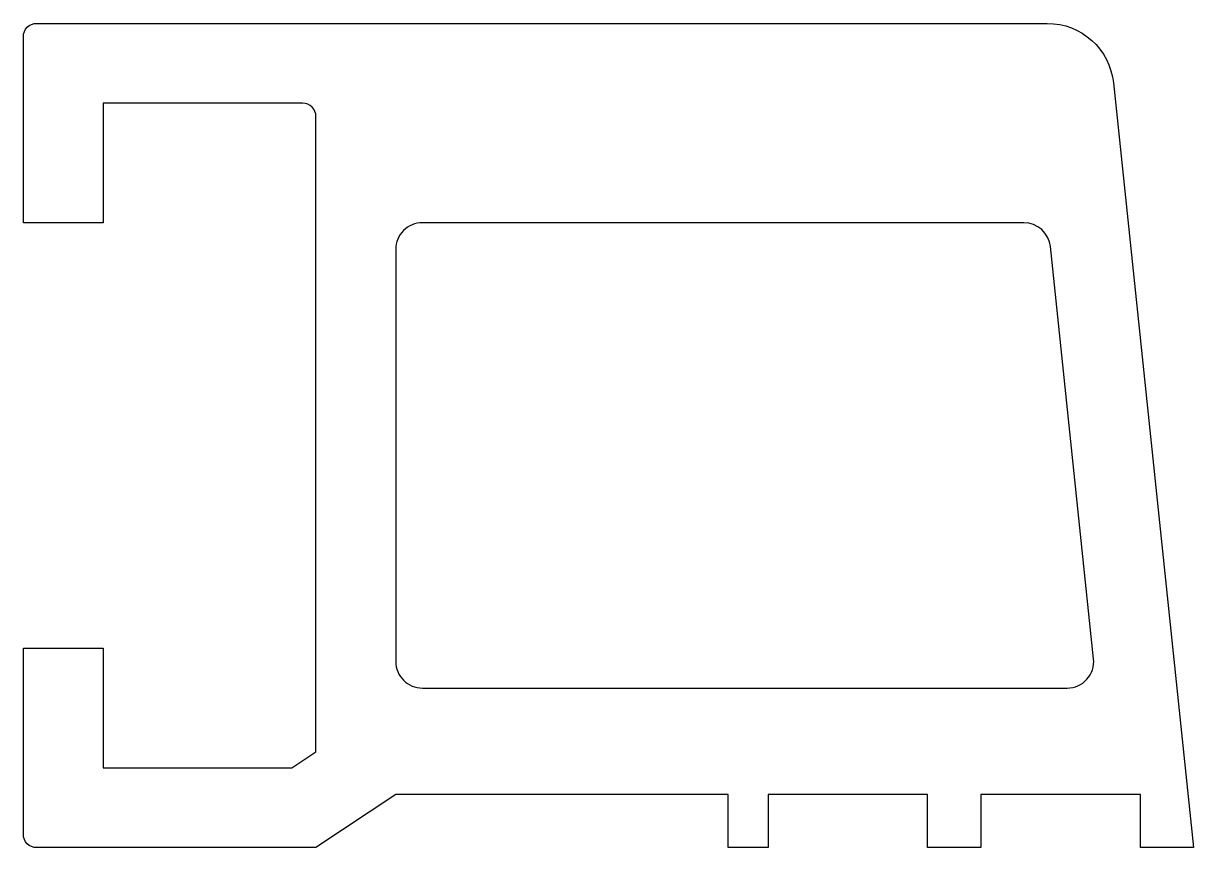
# Model space of a CAD drawing. Extents: x 151.7 to 195.7, y 213 to 244.
import ezdxf

# ---------------------------------------------------------------- set-up
doc = ezdxf.new("R2010")
doc.units = 0
doc.layers.get('0').update_dxf_attribs({"linetype": 'CONTINUOUS'})

msp = doc.modelspace()

# ---------------------------------------------------------------- linework, layer by layer
for points in [[(151.72, 213.453), (151.72, 220.453), (154.72, 220.453), (154.72, 215.953), (161.812, 215.953), (162.72, 216.558), (162.72, 240.453, 0.414214), (162.22, 240.953), (154.72, 240.953), (154.72, 236.453), (151.72, 236.453), (151.72, 243.453, -0.414214), (152.22, 243.953), (190.22, 243.953, -0.383955), (192.706, 241.713), (195.72, 212.953), (193.72, 212.953), (193.72, 214.953), (187.72, 214.953), (187.72, 212.953), (185.72, 212.953), (185.72, 214.953), (179.72, 214.953), (179.72, 212.953), (178.22, 212.953), (178.22, 214.953), (165.72, 214.953), (162.72, 212.953), (152.22, 212.953, -0.414214)], [(190.964, 218.953, 0.445133), (191.959, 220.057), (190.335, 235.557, 0.383955), (189.34, 236.453), (166.72, 236.453, 0.414214), (165.72, 235.453), (165.72, 219.953, 0.414214), (166.72, 218.953)]]:
    msp.add_lwpolyline(points, format="xyb", close=True)

doc.saveas('drawing.dxf')
